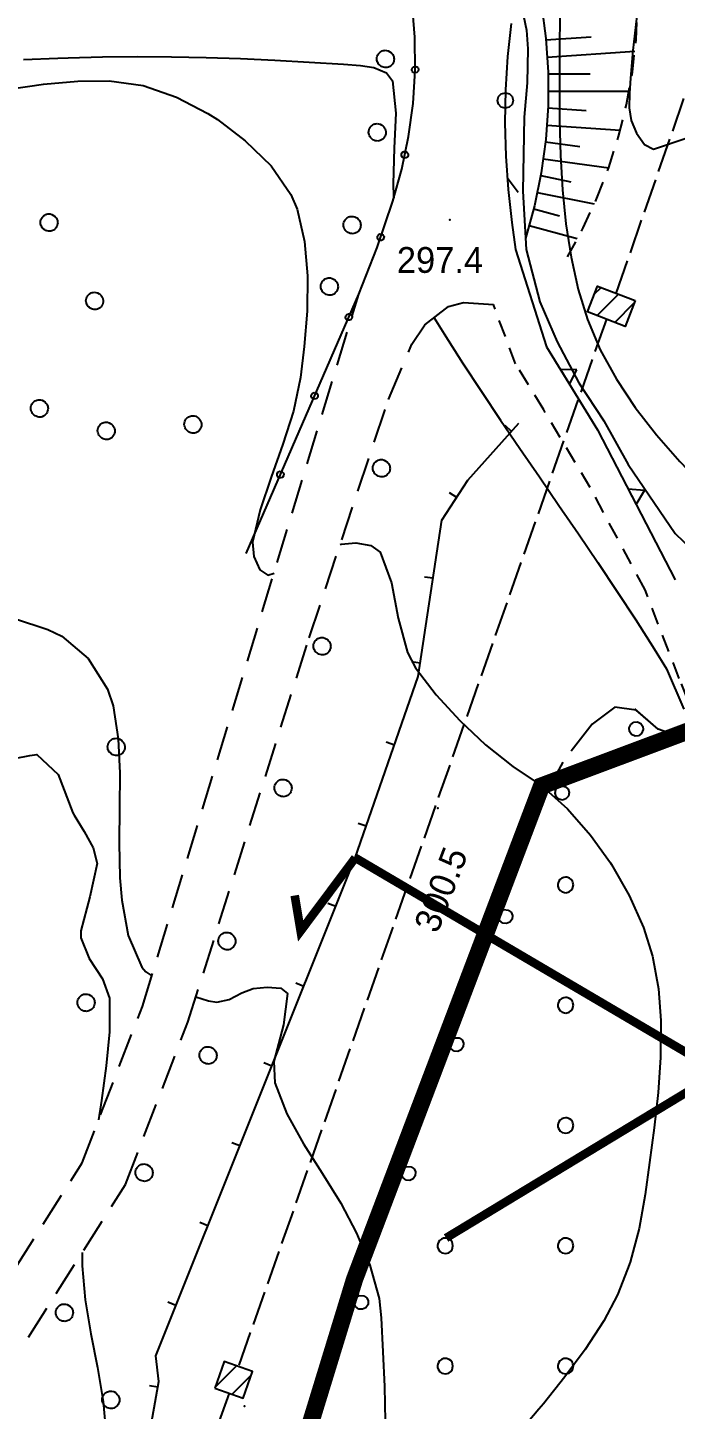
# Model space of a CAD drawing. Extents: x 1518652 to 1519378, y 5069750 to 5070202.
# Drawn here: x 1518749.2 to 1518786.9, y 5069958.4 to 5070038.8 of the extents above; entities that cross this region are included whole.
import ezdxf

# ---------------------------------------------------------------- set-up
doc = ezdxf.new("R2010")
doc.units = 0
doc.header["$MEASUREMENT"] = 0
for name, pattern in [('CROSSINGSELECTION', [0.375, 0.25, -0.125]), ('L02', [18, 4, -0.5, -0.5, 4, 4, -0.5, -0.5, 4]), ('L04', [0]), ('L05', [0]), ('L10', [1.7, 1, -0.7]), ('L11', [2.5, 2, -0.5]), ('L12', [3, 2, -1]), ('L42', [8, -3, 2, -3])]:
    doc.linetypes.add(name, pattern=pattern)
for name, color, linetype in [('2221_SCampestre', 2, 'L12'), ('2641_MUROspec', 2, 'Continuous'), ('2731_TELEFstr', 2, 'Continuous'), ('2732_TELEFlin', 1, 'L11'), ('3051_MURIdivis', 1, 'L05'), ('3054_CANCmuro', 1, 'L04'), ('3055_SIEPI', 1, 'L02'), ('5100_ALBERO', 1, 'Continuous'), ('5200_LIMbosco', 1, 'L42'), ('5651_VIALETTI', 1, 'L10'), ('7010_CLDirett', 3, 'Continuous'), ('7012_CLInter', 6, 'Continuous'), ('7111_SCARciglio', 1, 'Continuous'), ('7112_SCARpiede', 1, 'L10'), ('7113_SCARvest', 6, 'Continuous'), ('8321_PQTerra', 2, 'Continuous'), ('SCM_Campiture', 1, 'Continuous')]:
    doc.layers.add(name, color=color, linetype=linetype)
doc.styles.add('Style00', font='Leroy', dxfattribs={"height": 0.2})

# ---------------------------------------------------------------- blocks, each defined once
blk = doc.blocks.new('CAMP_1D001548')
at = {"layer": 'SCM_Campiture', "linetype": 'Continuous'}
for p, q in [((1518782.139, 5070023.318), (1518782.532, 5070023.711)), ((1518782.313, 5070022.077), (1518783.554, 5070023.318)), ((1518783.335, 5070021.685), (1518784.464, 5070022.814))]:
    blk.add_line(p, q, dxfattribs=at)
blk = doc.blocks.new('Q0210080')
at = {"linetype": 'Continuous'}
for p, q in [((-0.41, 0.835), (-0.361, 1.041)), ((-0.333, 0.581), (-0.41, 0.835)), ((-0.361, 1.041), (-0.217, 1.184)), ((-0.217, 1.184), (-0.008, 1.24)), ((-0.008, 1.24), (0.202, 1.186)), ((0.202, 1.186), (0.354, 1.038)), ((0.412, 0.83), (0.35, 0.618)), ((0.354, 1.038), (0.412, 0.83)), ((-0.797, 0), (0.81, -0.01)), ((-0.211, 0.466), (-0.333, 0.581)), ((-0.004, 0.412), (-0.211, 0.466)), ((0.198, 0.466), (-0.004, 0.412)), ((0.35, 0.618), (0.198, 0.466))]:
    blk.add_line(p, q, dxfattribs=at)
blk = doc.blocks.new('R28')
at = {"linetype": 'Continuous'}
for p, q in [((-1.46, 0.41), (-1.5, 0.09)), ((-1.5, 0.09), (-1.49, -0.24)), ((-1.34, 0.7), (-1.46, 0.41)), ((-1.11, 1.03), (-1.34, 0.7)), ((-0.77, 1.31), (-1.11, 1.03)), ((-0.35, 1.46), (-0.77, 1.31)), ((-0.01, 1.5), (-0.35, 1.46)), ((0.24, 1.48), (-0.01, 1.5)), ((0.74, 1.31), (0.24, 1.48)), ((1.06, 1.08), (0.74, 1.31)), ((1.33, 0.7), (1.06, 1.08)), ((1.42, 0.47), (1.33, 0.7)), ((1.49, 0), (1.42, 0.47)), ((-1.49, -0.24), (-1.38, -0.6)), ((-1.38, -0.6), (-1.08, -1.07)), ((-1.08, -1.07), (-0.69, -1.34)), ((-0.69, -1.34), (0.01, -1.51)), ((0.01, -1.51), (0.69, -1.34)), ((0.69, -1.34), (1.08, -1.04)), ((1.08, -1.04), (1.32, -0.7)), ((1.32, -0.7), (1.49, 0))]:
    blk.add_line(p, q, dxfattribs=at)
blk = doc.blocks.new('CAMP_1E213BCE')
at = {"layer": 'SCM_Campiture', "linetype": 'Continuous', "xscale": 0.300000011920929, "yscale": 0.300000011920929, "zscale": 0.300000011920929}
for p in [(1518780.475, 5069988.954), (1518780.475, 5069981.954), (1518780.475, 5069974.954), (1518773.475, 5069967.954), (1518780.475, 5069967.954), (1518773.475, 5069960.954), (1518780.475, 5069960.954)]:
    blk.add_blockref('R28', p, dxfattribs=at)
blk = doc.blocks.new('S37')
at = {"linetype": 'Continuous'}
for p, q in [((-0.99, -0.01), (-0.97, 0.17)), ((-0.97, 0.17), (-0.93, 0.33)), ((-0.93, 0.33), (-0.87, 0.47)), ((-0.87, 0.47), (-0.79, 0.6)), ((-0.79, 0.6), (-0.68, 0.71)), ((-0.68, 0.71), (-0.58, 0.8)), ((-0.58, 0.8), (-0.49, 0.87)), ((-0.49, 0.87), (-0.37, 0.93)), ((-0.37, 0.93), (-0.26, 0.97)), ((-0.26, 0.97), (-0.13, 0.99)), ((-0.13, 0.99), (-0.01, 1)), ((-0.01, 1), (0.15, 0.99)), ((0.15, 0.99), (0.35, 0.94)), ((0.35, 0.94), (0.55, 0.82)), ((0.55, 0.82), (0.68, 0.73)), ((0.68, 0.73), (0.77, 0.62)), ((0.77, 0.62), (0.87, 0.5)), ((0.87, 0.5), (0.93, 0.39)), ((0.93, 0.39), (0.99, 0.23)), ((0.99, 0.23), (1.01, 0.09)), ((1.01, 0.09), (1.03, -0.03)), ((-0.97, -0.15), (-0.99, -0.01)), ((-0.94, -0.26), (-0.97, -0.15)), ((-0.9, -0.4), (-0.94, -0.26)), ((-0.84, -0.51), (-0.9, -0.4)), ((-0.78, -0.61), (-0.84, -0.51)), ((-0.66, -0.71), (-0.78, -0.61)), ((-0.57, -0.8), (-0.66, -0.71)), ((-0.49, -0.87), (-0.57, -0.8)), ((-0.36, -0.93), (-0.49, -0.87)), ((-0.22, -0.98), (-0.36, -0.93)), ((-0.06, -1.01), (-0.22, -0.98)), ((0.07, -1.02), (-0.06, -1.01)), ((0.22, -1.01), (0.07, -1.02)), ((0.36, -0.97), (0.22, -1.01)), ((0.52, -0.89), (0.36, -0.97)), ((0.65, -0.81), (0.52, -0.89)), ((0.78, -0.68), (0.65, -0.81)), ((0.87, -0.56), (0.78, -0.68)), ((0.93, -0.45), (0.87, -0.56)), ((0.98, -0.3), (0.93, -0.45)), ((1.01, -0.17), (0.98, -0.3)), ((1.03, -0.03), (1.01, -0.17))]:
    blk.add_line(p, q, dxfattribs=at)
blk = doc.blocks.new('Q0200100')
at = {"linetype": 'Continuous'}
for p, q in [((0, 0.8), (-0.5, 0)), ((-0.5, 0), (0.5, 0)), ((0.5, 0), (0, 0.8))]:
    blk.add_line(p, q, dxfattribs=at)
blk = doc.blocks.new('Q0050030')
at = {"linetype": 'Continuous'}
for p, q in [((-0.449, -0.006), (-0.393, 0.226)), ((-0.393, 0.226), (-0.228, 0.39)), ((-0.228, 0.39), (-0.003, 0.451)), ((-0.003, 0.451), (0.222, 0.392)), ((0.222, 0.392), (0.389, 0.23)), ((0.389, 0.23), (0.454, -0.001)), ((-0.375, -0.249), (-0.449, -0.006)), ((-0.221, -0.394), (-0.375, -0.249)), ((0.002, -0.452), (-0.221, -0.394)), ((0.224, -0.392), (0.002, -0.452)), ((0.387, -0.23), (0.224, -0.392)), ((0.454, -0.001), (0.387, -0.23))]:
    blk.add_line(p, q, dxfattribs=at)
blk = doc.blocks.new('Q0030200')
at = {"linetype": 'Continuous'}
blk.add_line((-0.004, -0.002), (0.89, 0.558), dxfattribs=at)
blk = doc.blocks.new('Q0120025')
at = {"linetype": 'Continuous'}
blk.add_line((0, 0), (0, 0.5), dxfattribs=at)
blk = doc.blocks.new('Q0050013')
at = {"linetype": 'Continuous'}
for p, q in [((-0.194, -0.003), (-0.17, 0.098)), ((-0.17, 0.098), (-0.099, 0.169)), ((-0.099, 0.169), (-0.001, 0.195)), ((-0.001, 0.195), (0.096, 0.17)), ((0.096, 0.17), (0.169, 0.1)), ((0.169, 0.1), (0.197, -0.001)), ((-0.162, -0.108), (-0.194, -0.003)), ((-0.096, -0.171), (-0.162, -0.108)), ((0.001, -0.196), (-0.096, -0.171)), ((0.097, -0.17), (0.001, -0.196)), ((0.168, -0.1), (0.097, -0.17)), ((0.197, -0.001), (0.168, -0.1))]:
    blk.add_line(p, q, dxfattribs=at)
blk = doc.blocks.new('CAMP_8ABB8926')
at = {"layer": 'SCM_Campiture', "linetype": 'Continuous'}
for p, q in [((1518760.102, 5069959.759), (1518761.326, 5069960.983)), ((1518761.079, 5069959.321), (1518762.19, 5069960.433))]:
    blk.add_line(p, q, dxfattribs=at)

msp = doc.modelspace()

# ---------------------------------------------------------------- linework, layer by layer
at = {"color": 5, "linetype": 'Continuous', "lineweight": 0, "const_width": 0.5, "flags": 128}
msp.add_lwpolyline([(1518773.517, 5069968.41), (1518842.56, 5070010.249)], dxfattribs=at)
at = {"color": 1, "linetype": 'CROSSINGSELECTION', "lineweight": 0, "ltscale": 10, "const_width": 1, "elevation": 289.327, "flags": 128}
msp.add_lwpolyline([(1518839.355, 5070003.094), (1518831.372, 5069989.158), (1518835.711, 5069986.985), (1518832.177, 5069971.721), (1518800.528, 5069933.755), (1518779.146, 5069926.055), (1518760.33, 5069940.315), (1518768.195, 5069966.005), (1518779.077, 5069994.718), (1518788.201, 5069998.135), (1518808.951, 5070008.22), (1518819.664, 5070008.838), (1518832.884, 5070005.585), (1518839.355, 5070003.094)], dxfattribs=at)
at = {"color": 5, "linetype": 'Continuous', "lineweight": 0, "const_width": 0.5, "elevation": 301.025, "flags": 128}
for points in [[(1518768.24, 5069990.531), (1518765.062, 5069986.276), (1518764.718, 5069988.34)], [(1518768.24, 5069990.531), (1518820.171, 5069959.973)]]:
    msp.add_lwpolyline(points, dxfattribs=at)
at = {"layer": '2221_SCampestre', "color": 18, "linetype": 'L12', "true_color": 0x000000}
for points in [[(1518746.87, 5069964.145, 303.394), (1518752.353, 5069972.783, 302.343), (1518755.856, 5069981.886, 300.792), (1518768.447, 5070023.324, 298.198)], [(1518749.234, 5069962.645, 303.394), (1518754.866, 5069971.518, 302.343), (1518758.501, 5069980.961, 300.792), (1518765.558, 5070003.331, 299.248), (1518770.164, 5070017.195, 298.451), (1518771.524, 5070020.423, 298.395), (1518772.29, 5070021.536, 298.374), (1518773.653, 5070022.607, 298.307), (1518774.53, 5070022.843, 298.272), (1518776.272, 5070022.714, 298.205)]]:
    msp.add_polyline3d(points, dxfattribs=at)
at = {"layer": '2641_MUROspec', "color": 18, "linetype": 'Continuous', "true_color": 0x000000}
msp.add_polyline3d([(1518777.563, 5070025.924, 295.73), (1518779.367, 5070020.256, 296.71), (1518782.335, 5070015.423, 296.851), (1518786.841, 5070006.711, 296.844)], dxfattribs=at)
at = {"layer": '2731_TELEFstr', "color": 18, "linetype": 'Continuous', "true_color": 0x000000}
for points in [[(1518784.516, 5070022.948, 292.45), (1518783.94, 5070021.452, 292.14), (1518781.746, 5070022.295, 292.225), (1518782.322, 5070023.792, 292.274)], [(1518760.072, 5069959.674, 302.844), (1518761.721, 5069959.096, 302.851), (1518762.267, 5069960.652, 302.971), (1518760.618, 5069961.231, 303.027)]]:
    msp.add_polyline3d(points, close=True, dxfattribs=at)
at = {"layer": '2732_TELEFlin', "color": 18, "linetype": 'L11', "true_color": 0x000000}
for points in [[(1518783.419, 5070023.37, 304.297), (1518815.854, 5070116.811, 304.001)], [(1518782.843, 5070021.873, 305.199), (1518761.443, 5069960.942, 309.155)], [(1518760.897, 5069959.385, 309.155), (1518747.164, 5069921.067, 309.155)]]:
    msp.add_polyline3d(points, dxfattribs=at)
at = {"layer": '3051_MURIdivis', "color": 18, "linetype": 'L05', "true_color": 0x000000}
msp.add_polyline3d([(1518734.334, 5069916.409, 303.084), (1518740.53, 5069914.177, 302.181), (1518748.063, 5069933.984, 304.127), (1518752.624, 5069946.438, 303.542), (1518755.115, 5069953.238, 303.768), (1518756.07, 5069955.907, 303.683), (1518756.819, 5069960.064, 303.775), (1518756.634, 5069961.557, 303.451), (1518768.24, 5069990.531, 301.025), (1518771.893, 5070001.071, 300.581), (1518773.28, 5070010.178, 300.059), (1518774.782, 5070012.496, 299.382), (1518777.746, 5070015.814, 298.155)], dxfattribs=at)
at = {"layer": '3054_CANCmuro', "color": 18, "linetype": 'L04', "true_color": 0x000000}
msp.add_polyline3d([(1518761.887, 5070008.238, 300.278), (1518768.447, 5070023.324, 298.198), (1518769.52, 5070026.044, 298.198), (1518770.417, 5070028.732, 298.198), (1518770.947, 5070030.595, 298.198), (1518771.342, 5070032.491, 298.198), (1518771.6, 5070034.411, 298.198), (1518771.719, 5070036.345, 298.198), (1518771.699, 5070038.282, 298.198), (1518771.54, 5070040.212, 298.198), (1518771.243, 5070042.126, 298.198), (1518770.809, 5070044.014, 298.198), (1518770.04, 5070045.809, 295.864), (1518769.076, 5070047.509, 295.864), (1518767.931, 5070049.091, 295.864), (1518766.619, 5070050.537, 295.864), (1518765.154, 5070051.83, 295.864), (1518763.322, 5070053.194, 295.864), (1518760.783, 5070054.417, 295.864), (1518758.457, 5070055.087, 295.864), (1518728.97, 5070059.514, 290.561)], dxfattribs=at)
at = {"layer": '3055_SIEPI', "color": 18, "linetype": 'L02', "true_color": 0x000000}
msp.add_polyline3d([(1518777.298, 5070039.082, 296.075), (1518777.096, 5070037.155, 296.075), (1518776.979, 5070035.221, 296.075), (1518776.945, 5070033.284, 296.075), (1518776.997, 5070031.347, 296.075), (1518777.132, 5070029.414, 296.075), (1518777.352, 5070027.489, 296.075), (1518777.563, 5070025.924, 296.075)], dxfattribs=at)
at = {"layer": '5200_LIMbosco', "color": 18, "linetype": 'L42', "true_color": 0x000000}
msp.add_polyline3d([(1518787.272, 5069997.514, 297.336), (1518785.864, 5069998.016, 297.518), (1518784.569, 5069999.126, 297.907), (1518783.33, 5069999.291, 298.117), (1518782.02, 5069998.315, 298.376), (1518780.308, 5069996.104, 298.755), (1518779.355, 5069994.356, 299), (1518778.456, 5069992.56, 299.245), (1518777.605, 5069990.725, 299.493), (1518776.796, 5069988.862, 299.741), (1518776.024, 5069986.982, 299.99), (1518775.282, 5069985.093, 300.238), (1518774.564, 5069983.207, 300.484), (1518774.106, 5069981.982, 300.644), (1518773.409, 5069980.109, 300.731), (1518772.711, 5069978.235, 300.818), (1518772.013, 5069976.358, 300.905), (1518771.315, 5069974.48, 300.992), (1518770.617, 5069972.6, 301.079), (1518769.922, 5069970.718, 301.166), (1518769.229, 5069968.835, 301.253), (1518768.539, 5069966.949, 301.34), (1518767.852, 5069965.062, 301.427), (1518767.169, 5069963.174, 301.515), (1518766.492, 5069961.283, 301.602), (1518765.819, 5069959.391, 301.689), (1518765.153, 5069957.497, 301.776)], dxfattribs=at)
at = {"layer": '5651_VIALETTI', "color": 18, "linetype": 'L10', "true_color": 0x000000}
msp.add_polyline3d([(1518835.645, 5069986.854, 289.887), (1518833.866, 5069983.299, 289.877), (1518825.602, 5069987.739, 289.905), (1518833.185, 5070004.704, 289.75), (1518832.884, 5070005.585, 289.733), (1518824.663, 5070008.734, 290.547), (1518821.446, 5070009.62, 290.857), (1518817.617, 5070010.415, 291.283), (1518813.762, 5070010.293, 291.703), (1518808.951, 5070008.22, 292.789), (1518803.657, 5070005.675, 293.297), (1518797.635, 5070002.655, 294.891), (1518788.201, 5069998.135, 297.288), (1518787.083, 5070000.955, 297.33), (1518785.094, 5070006.132, 296.935), (1518781.908, 5070012.069, 297.225), (1518779.199, 5070016.601, 297.718), (1518777.566, 5070019.275, 297.76), (1518776.272, 5070022.714, 297.799)], dxfattribs=at)
at = {"layer": '7010_CLDirett', "color": 18, "linetype": 'Continuous', "true_color": 0x000000}
for points in [[(1518748.108, 5070035.243, 300), (1518750.115, 5070035.537, 300), (1518752.109, 5070035.709, 300), (1518753.932, 5070035.737, 300), (1518755.903, 5070035.458, 300), (1518757.851, 5070034.788, 300), (1518759.658, 5070033.843, 300), (1518760.217, 5070033.48, 300), (1518761.838, 5070032.251, 300), (1518763.345, 5070030.784, 300), (1518764.498, 5070029.131, 300), (1518764.862, 5070028.265, 300), (1518765.29, 5070026.393, 300), (1518765.461, 5070024.394, 300), (1518765.434, 5070022.333, 300), (1518765.269, 5070020.271, 300), (1518765.05, 5070018.473, 300), (1518764.641, 5070016.525, 300), (1518764.027, 5070014.596, 300), (1518763.338, 5070012.681, 300), (1518762.705, 5070010.774, 300), (1518762.261, 5070008.891, 300), (1518762.33, 5070008.067, 300), (1518762.685, 5070007.28, 300), (1518763.15, 5070006.968, 300), (1518763.517, 5070007.098, 300)], [(1518767.361, 5070008.759, 300), (1518767.419, 5070008.776, 300), (1518768.28, 5070008.853, 300), (1518769.153, 5070008.709, 300), (1518769.685, 5070008.31, 300), (1518770.341, 5070006.524, 300), (1518770.732, 5070004.467, 300), (1518771.273, 5070002.477, 300), (1518771.747, 5070001.587, 300), (1518772.945, 5070000.018, 300), (1518774.311, 5069998.513, 300), (1518775.807, 5069997.108, 300), (1518777.397, 5069995.839, 300), (1518779.041, 5069994.74, 300), (1518779.114, 5069994.696, 300), (1518780.572, 5069993.383, 300), (1518781.925, 5069991.848, 300), (1518783.075, 5069990.233, 300), (1518783.137, 5069990.147, 300), (1518784.171, 5069988.335, 300), (1518784.993, 5069986.469, 300), (1518785.517, 5069984.801, 300), (1518785.867, 5069982.906, 300), (1518786.002, 5069981.064, 300), (1518786.012, 5069980.938, 300), (1518785.992, 5069978.92, 300), (1518785.847, 5069976.876, 300), (1518785.62, 5069974.828, 300), (1518785.35, 5069972.798, 300), (1518785.094, 5069970.936, 300), (1518784.747, 5069968.959, 300), (1518784.218, 5069966.998, 300), (1518784.063, 5069966.596, 300), (1518783.491, 5069965.112, 300), (1518782.688, 5069963.587, 300), (1518781.607, 5069961.933, 300), (1518780.428, 5069960.332, 300), (1518779.178, 5069958.769, 300), (1518778.918, 5069958.461, 300), (1518777.883, 5069957.23, 300)]]:
    msp.add_polyline3d(points, dxfattribs=at)
at = {"layer": '7012_CLInter', "color": 18, "linetype": 'Continuous', "true_color": 0x000000}
for points in [[(1518776.281, 5070042.879, 296), (1518776.468, 5070042.854, 296), (1518777.003, 5070042.493, 296), (1518777.775, 5070040.744, 296), (1518778.188, 5070038.675, 296), (1518778.267, 5070037.594, 296), (1518778.232, 5070035.612, 296), (1518778.055, 5070033.62, 296), (1518777.974, 5070029.311, 296), (1518778.175, 5070025.933, 296), (1518778.979, 5070022.872, 296), (1518779.985, 5070020.55, 296), (1518781.241, 5070018.175, 296), (1518782.699, 5070015.958, 296), (1518784.106, 5070013.424, 296), (1518786.852, 5070009.399, 296), (1518788.305, 5070008.003, 296), (1518789.75, 5070006.604, 296), (1518791.126, 5070005.155, 296), (1518792.083, 5070004.002, 296), (1518793.244, 5070002.334, 296), (1518793.347, 5070002.145, 296)], [(1518780.127, 5070039.617, 294), (1518780.12, 5070037.554, 294), (1518780.113, 5070035.491, 294), (1518780.124, 5070033.436, 294), (1518780.177, 5070031.399, 294), (1518780.291, 5070029.387, 294), (1518780.487, 5070027.409, 294), (1518780.786, 5070025.473, 294), (1518781.209, 5070023.587, 294), (1518781.742, 5070021.857, 294), (1518782.486, 5070020.09, 294), (1518783.422, 5070018.384, 294), (1518784.522, 5070016.736, 294), (1518785.761, 5070015.142, 294), (1518787.11, 5070013.598, 294), (1518788.543, 5070012.101, 294), (1518790.033, 5070010.648, 294), (1518791.554, 5070009.234, 294), (1518793.077, 5070007.856, 294), (1518794.576, 5070006.51, 294), (1518794.8, 5070006.308, 294), (1518796.344, 5070005.057, 294), (1518797.725, 5070004.127, 294)], [(1518784.611, 5070039.512, 292), (1518784.386, 5070037.509, 292), (1518784.252, 5070035.885, 292), (1518784.183, 5070035.022, 292), (1518784.16, 5070034.161, 292), (1518784.282, 5070033.435, 292), (1518784.587, 5070032.697, 292), (1518785.053, 5070032.027, 292), (1518785.575, 5070031.765, 292), (1518787.478, 5070032.405, 292)], [(1518748.934, 5070036.969, 298), (1518750.948, 5070037.047, 298), (1518751.546, 5070037.069, 298), (1518753.543, 5070037.125, 298), (1518755.546, 5070037.146, 298), (1518757.552, 5070037.134, 298), (1518759.559, 5070037.094, 298), (1518761.564, 5070037.028, 298), (1518763.566, 5070036.939, 298), (1518765.562, 5070036.829, 298), (1518767.55, 5070036.703, 298), (1518768.539, 5070036.635, 298), (1518769.319, 5070036.506, 298), (1518770.046, 5070036.196, 298), (1518770.404, 5070035.735, 298), (1518770.599, 5070033.863, 298), (1518770.508, 5070031.815, 298), (1518770.433, 5070029.74, 298), (1518770.468, 5070029.032, 298), (1518770.475, 5070028.937, 298)], [(1518772.826, 5070021.957, 298), (1518773.405, 5070021.016, 298), (1518774.477, 5070019.336, 298), (1518775.573, 5070017.665, 298), (1518776.687, 5070016.003, 298), (1518777.814, 5070014.345, 298), (1518778.949, 5070012.69, 298), (1518780.086, 5070011.036, 298), (1518781.221, 5070009.379, 298), (1518782.347, 5070007.718, 298), (1518783.46, 5070006.049, 298), (1518784.555, 5070004.371, 298), (1518785.625, 5070002.681, 298), (1518786.34, 5070001.518, 298), (1518787.347, 5069999.186, 298)], [(1518748.421, 5070004.446, 302), (1518750.363, 5070003.824, 302), (1518751.172, 5070003.426, 302), (1518752.7, 5070002.128, 302), (1518753.826, 5070000.348, 302), (1518754.154, 5069999.368, 302), (1518754.45, 5069997.446, 302), (1518754.547, 5069995.458, 302), (1518754.534, 5069993.432, 302), (1518754.505, 5069991.394, 302), (1518754.549, 5069989.372, 302), (1518754.663, 5069988.067, 302), (1518755.026, 5069986.008, 302), (1518755.817, 5069984.178, 302), (1518756.049, 5069983.895, 302), (1518756.398, 5069983.668, 302)], [(1518747.517, 5069996.136, 304), (1518749.308, 5069996.487, 304), (1518749.712, 5069996.549, 304), (1518750.954, 5069995.379, 304), (1518751.815, 5069993.15, 304), (1518751.886, 5069993.015, 304), (1518752.464, 5069992.071, 304), (1518752.994, 5069991.105, 304), (1518753.225, 5069990.207, 304), (1518752.806, 5069988.255, 304), (1518752.27, 5069986.289, 304), (1518752.274, 5069985.878, 304), (1518752.762, 5069984.664, 304), (1518753.546, 5069983.484, 304), (1518753.947, 5069982.368, 304), (1518753.951, 5069980.411, 304), (1518753.758, 5069978.419, 304), (1518753.471, 5069976.41, 304), (1518753.314, 5069975.281, 304)], [(1518758.967, 5069982.439, 302), (1518759.712, 5069982.216, 302), (1518760.186, 5069982.132, 302), (1518760.908, 5069982.281, 302), (1518761.636, 5069982.683, 302), (1518762.302, 5069982.926, 302), (1518763.108, 5069983.002, 302), (1518763.914, 5069982.946, 302), (1518764.292, 5069982.64, 302), (1518764.059, 5069980.806, 302), (1518763.504, 5069978.681, 302), (1518763.551, 5069977.438, 302), (1518764.257, 5069975.642, 302), (1518765.225, 5069973.898, 302), (1518766.319, 5069972.174, 302), (1518767.402, 5069970.438, 302), (1518768.318, 5069968.7, 302), (1518769.085, 5069966.834, 302), (1518769.62, 5069964.89, 302), (1518769.751, 5069963.775, 302), (1518769.848, 5069961.784, 302), (1518769.932, 5069959.773, 302), (1518769.978, 5069957.753, 302)], [(1518752.352, 5069967.558, 304), (1518752.348, 5069966.8, 304), (1518752.53, 5069964.821, 304), (1518752.865, 5069962.845, 304), (1518753.247, 5069960.869, 304), (1518753.575, 5069958.889, 304), (1518753.736, 5069957.16, 304), (1518753.818, 5069955.164, 304), (1518753.882, 5069953.161, 304), (1518753.923, 5069951.153, 304), (1518753.938, 5069949.145, 304), (1518753.922, 5069947.138, 304), (1518753.871, 5069945.134, 304), (1518753.78, 5069943.138, 304), (1518753.646, 5069941.15, 304), (1518753.553, 5069940.076, 304), (1518753.219, 5069938.116, 304), (1518752.654, 5069936.187, 304), (1518751.961, 5069934.29, 304), (1518751.489, 5069933.067, 304), (1518750.775, 5069931.188, 304), (1518750.036, 5069929.303, 304), (1518749.228, 5069927.454, 304), (1518748.309, 5069925.686, 304)]]:
    msp.add_polyline3d(points, dxfattribs=at)
at = {"layer": '7111_SCARciglio', "color": 18, "linetype": 'Continuous', "true_color": 0x000000}
msp.add_polyline3d([(1518779.069, 5070040.134, 295.173), (1518779.327, 5070038.191, 295.173), (1518779.454, 5070036.235, 295.173), (1518779.451, 5070034.275, 295.173), (1518779.318, 5070032.319, 295.173), (1518779.054, 5070030.377, 295.173), (1518778.661, 5070028.457, 295.173), (1518778.141, 5070026.566, 295.173)], dxfattribs=at)
at = {"layer": '7112_SCARpiede', "color": 18, "linetype": 'L10', "true_color": 0x000000}
msp.add_polyline3d([(1518780.58, 5070025.5, 292.909), (1518781.489, 5070027.177, 292.909), (1518782.29, 5070028.908, 292.909), (1518782.979, 5070030.686, 292.909), (1518783.554, 5070032.505, 292.909), (1518784.012, 5070034.356, 292.909), (1518784.352, 5070036.233, 292.909), (1518784.571, 5070038.128, 292.909), (1518784.669, 5070040.032, 292.909)], dxfattribs=at)
at = {"layer": '7113_SCARvest', "color": 18, "linetype": 'Continuous', "true_color": 0x000000}
for points in [[(1518779.331, 5070038.119, 0), (1518781.96, 5070038.29, 0)], [(1518779.397, 5070037.121, 0), (1518784.493, 5070037.454, 0)], [(1518779.454, 5070036.143, 0), (1518781.894, 5070036.139, 0)], [(1518779.453, 5070035.143, 0), (1518784.153, 5070035.136, 0)], [(1518779.444, 5070034.163, 0), (1518781.667, 5070034.011, 0)], [(1518779.376, 5070033.165, 0), (1518783.646, 5070032.873, 0)], [(1518779.3, 5070032.189, 0), (1518781.292, 5070031.918, 0)], [(1518779.165, 5070031.198, 0), (1518782.977, 5070030.68, 0)], [(1518779.024, 5070030.228, 0), (1518780.774, 5070029.87, 0)], [(1518778.823, 5070029.248, 0), (1518782.134, 5070028.571, 0)], [(1518778.616, 5070028.291, 0), (1518780.119, 5070027.878, 0)], [(1518778.35, 5070027.327, 0), (1518781.152, 5070026.556, 0)]]:
    msp.add_polyline3d(points, dxfattribs=at)
at = {"layer": '8321_PQTerra', "color": 18, "linetype": 'Continuous', "true_color": 0x000000}
for p in [(1518773.731, 5070027.644, 297.408), (1518773.046, 5069993.417, 300.482), (1518761.798, 5069958.63, 302.717)]:
    msp.add_point(p, dxfattribs=at)

# ---------------------------------------------------------------- block references
at = {"layer": '2641_MUROspec', "color": 18, "linetype": 'Continuous', "true_color": 0x000000, "xscale": 1.000000000019072, "yscale": 1.000000000019072, "zscale": 1.000000000019072, "rotation": 301.5521123722332}
msp.add_blockref('Q0200100', (1518780.441, 5070018.507, 296.761), dxfattribs=at)
at = {"layer": '2641_MUROspec', "color": 18, "linetype": 'Continuous', "true_color": 0x000000, "rotation": 297.3519896218809}
msp.add_blockref('Q0200100', (1518784.347, 5070011.532, 296.848), dxfattribs=at)
at = {"layer": '3051_MURIdivis', "color": 18, "linetype": 'Continuous', "true_color": 0x000000}
for p, xscale, yscale, zscale, rotation in [((1518777.323, 5070015.341, 298.33), 1.00000000006138, 1.00000000006138, 1.00000000006138, 48.23054318125134), ((1518774.137, 5070011.501, 299.673), 0.9999999996360376, 0.9999999996360376, 0.9999999996360376, 57.05439760904319), ((1518772.764, 5070006.793, 300.253), 1.000000000429219, 1.000000000429219, 1.000000000429219, 81.3418462392385), ((1518772.012, 5070001.85, 300.536), 1.000000000429219, 1.000000000429219, 1.000000000429219, 81.3418462392385), ((1518770.514, 5069997.091, 300.749), 1.000000000419446, 1.000000000419446, 1.000000000419446, 70.88564014598427), ((1518768.876, 5069992.367, 300.948), 1.000000000419446, 1.000000000419446, 1.000000000419446, 70.88564014598427), ((1518767.104, 5069987.693, 301.263), 1.00000000035811, 1.00000000035811, 1.00000000035811, 68.17070913608262), ((1518765.244, 5069983.052, 301.651), 1.00000000035811, 1.00000000035811, 1.00000000035811, 68.17070913608262), ((1518763.385, 5069978.41, 302.04), 1.00000000035811, 1.00000000035811, 1.00000000035811, 68.17070913608262), ((1518761.526, 5069973.769, 302.428), 1.00000000035811, 1.00000000035811, 1.00000000035811, 68.17070913608262), ((1518759.667, 5069969.128, 302.817), 1.00000000035811, 1.00000000035811, 1.00000000035811, 68.17070913608262), ((1518757.807, 5069964.486, 303.205), 1.00000000035811, 1.00000000035811, 1.00000000035811, 68.17070913608262), ((1518756.759, 5069959.729, 303.767), 1.000000000410897, 1.000000000410897, 1.000000000410897, 79.78580097585943)]:
    msp.add_blockref('Q0120025', p, dxfattribs=dict(at, xscale=xscale, yscale=yscale, zscale=zscale, rotation=rotation))
at = {"layer": '3054_CANCmuro', "color": 18, "linetype": 'Continuous', "true_color": 0x000000}
for p, xscale, yscale, zscale, rotation in [((1518771.718, 5070036.388, 298.198), 1.000000000244156, 1.000000000244156, 1.000000000244156, 90.58565915250341), ((1518771.121, 5070031.432, 298.198), 0.9999999998231579, 0.9999999998231579, 0.9999999998231579, 78.23412659909995), ((1518769.718, 5070026.637, 298.198), 0.9999999999260144, 0.9999999999260144, 0.9999999999260144, 71.55546014435618), ((1518767.868, 5070021.994, 298.381), 0.9999999996655414, 0.9999999996655414, 0.9999999996655414, 66.49911764806646), ((1518765.875, 5070017.408, 299.014), 0.9999999996655414, 0.9999999996655414, 0.9999999996655414, 66.49911764806646), ((1518763.881, 5070012.823, 299.646), 0.9999999996655414, 0.9999999996655414, 0.9999999996655414, 66.49911764806646)]:
    msp.add_blockref('Q0050013', p, dxfattribs=dict(at, xscale=xscale, yscale=yscale, zscale=zscale, rotation=rotation))
at = {"layer": '3055_SIEPI', "color": 18, "linetype": 'Continuous', "true_color": 0x000000}
for name, p, xscale, yscale, zscale, rotation in [('Q0050030', (1518776.968, 5070034.596, 296.075), 0.9999999998570042, 0.9999999998570042, 0.9999999998570042, 269.0151988887946), ('Q0030200', (1518777.084, 5070030.1, 296.075), 1.000000000279428, 1.000000000279428, 1.000000000279428, 274.0074500345252)]:
    msp.add_blockref(name, p, dxfattribs=dict(at, xscale=xscale, yscale=yscale, zscale=zscale, rotation=rotation))
at = {"layer": '5100_ALBERO', "color": 18, "linetype": 'Continuous', "true_color": 0x000000, "xscale": 0.5, "yscale": 0.5, "zscale": 0.5}
for p in [(1518769.982, 5070037.014, 297.634), (1518769.509, 5070032.745, 297.648), (1518750.42, 5070027.495, 299.932), (1518768.047, 5070027.353, 298.353), (1518766.727, 5070023.774, 298.846), (1518753.069, 5070022.936, 300.137), (1518749.858, 5070016.682, 300.398), (1518753.749, 5070015.378, 300.659), (1518758.788, 5070015.747, 299.079), (1518769.75, 5070013.202, 298.804), (1518766.302, 5070002.848, 300.602), (1518754.325, 5069996.985, 302.224), (1518764.03, 5069994.594, 301.547), (1518760.762, 5069985.691, 302.16), (1518752.57, 5069982.106, 305.383), (1518759.67, 5069979.04, 302.689), (1518755.947, 5069972.218, 305.072), (1518751.311, 5069964.071, 304.24), (1518754.013, 5069959.004, 304.473)]:
    msp.add_blockref('S37', p, dxfattribs=at)
at = {"layer": '5200_LIMbosco', "color": 18, "linetype": 'Continuous', "true_color": 0x000000}
for p, xscale, yscale, zscale, rotation in [((1518785.114, 5069998.658, 297.743), 1.000000000043458, 1.000000000043458, 1.000000000043458, 139.3990722463491), ((1518779.541, 5069994.698, 298.952), 1.000000000362951, 1.000000000362951, 1.000000000362951, 241.4049310493963), ((1518776.208, 5069987.429, 299.931), 0.9999999997340333, 0.9999999997340333, 0.9999999997340333, 247.6699960452867), ((1518773.352, 5069979.957, 300.738), 1.000000000397397, 1.000000000397397, 1.000000000397397, 249.5720155504487), ((1518770.565, 5069972.458, 301.085), 0.9999999997994442, 0.9999999997994442, 0.9999999997994442, 249.7187246158313), ((1518767.81, 5069964.947, 301.433), 0.9999999998992101, 0.9999999998992101, 0.9999999998992101, 250.1321908620641)]:
    msp.add_blockref('Q0210080', p, dxfattribs=dict(at, xscale=xscale, yscale=yscale, zscale=zscale, rotation=rotation))
at = {"layer": 'SCM_Campiture', "linetype": 'Continuous'}
for name in ['CAMP_1D001548', 'CAMP_1E213BCE', 'CAMP_8ABB8926']:
    msp.add_blockref(name, (0, 0), dxfattribs=at)

# ---------------------------------------------------------------- texts
at = {"layer": '8321_PQTerra', "color": 18, "linetype": 'Continuous', "true_color": 0x000000, "style": 'Style00'}
msp.add_text('297.4', height=1.5, dxfattribs=at).set_placement((1518770.656, 5070024.565))
msp.add_text('300.5', height=1.5, rotation=69.07601, dxfattribs=at).set_placement((1518773.021, 5069986.072))

doc.saveas('drawing.dxf')
